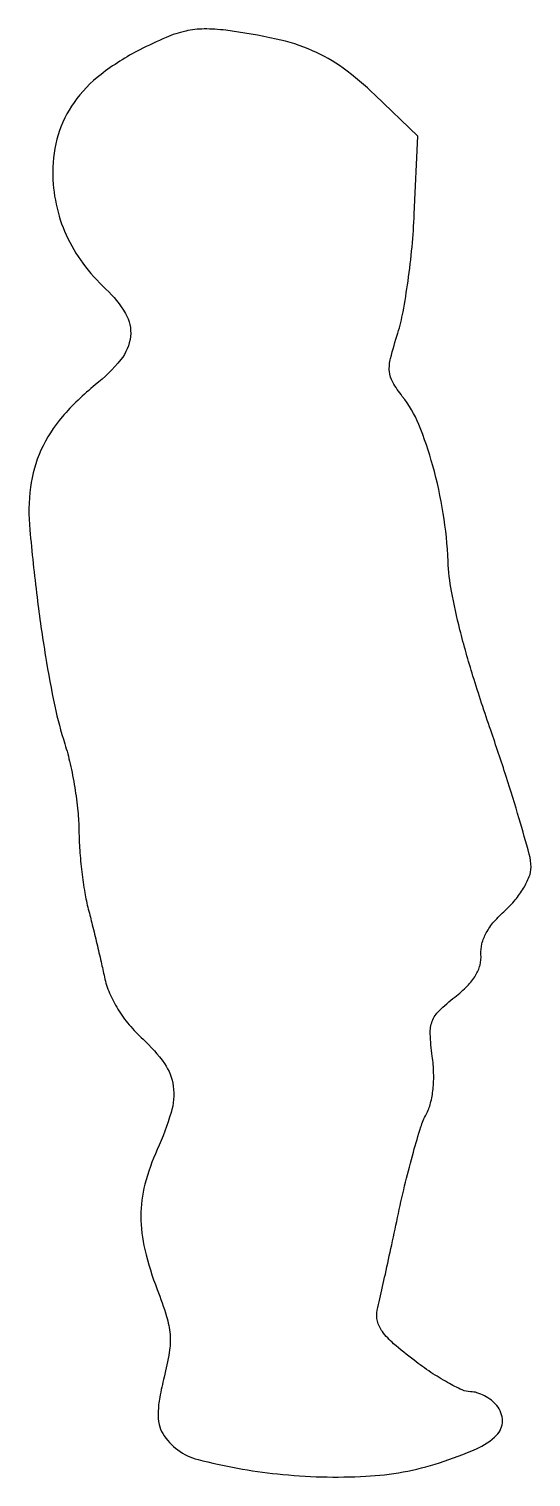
# Model space of a CAD drawing. Extents: x 0 to 58, y 0 to 167.
import ezdxf

# ---------------------------------------------------------------- set-up
doc = ezdxf.new("R2010")
doc.units = 0

msp = doc.modelspace()

# ---------------------------------------------------------------- linework, layer by layer
msp.add_lwpolyline([(13.00104, 164.32162, 0.045768), (8.553633, 161.498749, 0.073661), (5.445026, 158.27171, 0.082153), (3.62546, 154.55924, 0.073074), (3, 150.302457, 0.05198), (3.390042, 146.560772, 0.054505), (4.542863, 143.042445, 0.053159), (6.460653, 139.782465, 0.045377), (9.116893, 136.806371, -0.071609), (11.373296, 133.995367, -0.16241), (11.938426, 131.362092, -0.144365), (10.822792, 128.703778, -0.052573), (7.894235, 125.797123, 0.046072), (4.092719, 122.120672, 0.071524), (1.645323, 118.27908, 0.074588), (0.442971, 114.026341, 0.055042), (0.361354, 109.12781, 0.007026), (1.19612, 101.382653, 0.01016), (2.168632, 94.567185, 0.011576), (3.241735, 88.839448, 0.024918), (4.387683, 84.5, -0.022691), (4.999946, 82.222611, -0.014034), (5.52128, 79.5, -0.01407), (5.885682, 76.776072, -0.024484), (6.013032, 74.5, 0.016689), (6.102013, 72.293849, 0.011363), (6.343799, 69.79375, 0.011461), (6.687647, 67.389526, 0.022506), (7.090345, 65.5, -0.003426), (7.548511, 63.6916, -0.002099), (8.065094, 61.553676, -0.002104), (8.55871, 59.432863, -0.003748), (8.944516, 57.682727, 0.048297), (9.525475, 55.843783, 0.038389), (10.486095, 53.99525, 0.036186), (11.785421, 52.206951, 0.032149), (13.378028, 50.547857, -0.053848), (15.839414, 47.750733, -0.121899), (16.855989, 45.14095, -0.105118), (16.610716, 42.105387, -0.033985), (15.021962, 37.859204, 0.042477), (13.601269, 33.856642, 0.064009), (13.128169, 30.190262, 0.059722), (13.587595, 26.34181, 0.031893), (15.014153, 21.760727, -0.016469), (16.081086, 18.673185, -0.055317), (16.482895, 16.57553, -0.059976), (16.398895, 14.531419, -0.021815), (15.808971, 11.687057, 0.016765), (15.304439, 9.372205, 0.038882), (15.121193, 7.605417, 0.053105), (15.231346, 6.239801, 0.093091), (15.642388, 5.187057, 0.192108), (19.704124, 2.20493, 0.037222), (28.838696, 0.549224, 0.039331), (39.018704, 0.281636, 0.064829), (47.472191, 1.835797, 0.024175), (51.726654, 3.435416, 0.094312), (54.042076, 5.006063, 0.201443), (54.715769, 6.649095, 0.172759), (54.069567, 8.416177, 0.056413), (53.438676, 9.022284, 0.043392), (52.631942, 9.534752, 0.044516), (51.781208, 9.884673, 0.075456), (51.021358, 10, -0.109406), (50.071423, 10.210375, -0.018462), (48.405139, 11.062684, -0.019421), (46.490781, 12.232606, -0.016182), (44.549715, 13.617648, -0.015098), (42.199638, 15.527079, -0.05616), (40.907206, 16.925342, -0.095866), (40.333039, 18.136341, -0.122323), (40.323002, 19.367648, 0.004671), (40.622976, 20.672639, 0.000581), (41.245501, 23.517372, 0.000685), (41.976288, 26.897765, 0.000567), (42.745602, 30.5, -0.007506), (43.571779, 34.121658, -0.008557), (44.473563, 37.561208, -0.007874), (45.333455, 40.45043, -0.046831), (45.943897, 41.899856, 0.060991), (46.442937, 43.185059, 0.036203), (46.731329, 44.805099, 0.032795), (46.801699, 46.64494, 0.027226), (46.641633, 48.59792, -0.022059), (46.404533, 51.16488, -0.103898), (46.637687, 52.618326, -0.109669), (47.429846, 53.815426, -0.025931), (49.248549, 55.397416, 0.031145), (50.675093, 56.664637, 0.058554), (51.6252, 57.875705, 0.072598), (52.137146, 59.075468, 0.085443), (52.245473, 60.3047, -0.085325), (52.351609, 61.512332, -0.061145), (52.855374, 62.773457, -0.051724), (53.749564, 64.065105, -0.033535), (55.023173, 65.363064, 0.037595), (56.180892, 66.562219, 0.038081), (57.140536, 67.916314, 0.041016), (57.793216, 69.238884, 0.09439), (58, 70.324502, 0.066987), (57.798769, 71.819775, 0.004685), (56.638711, 75.901291, 0.006575), (55.140813, 80.753202, 0.004901), (53.365826, 86.066787, -0.007976), (51.323112, 92.309344, -0.013306), (49.828788, 97.632483, -0.015771), (48.858729, 102.063418, -0.034882), (48.464371, 105.5, 0.028678), (47.900312, 111.018578, 0.027875), (46.705886, 116.489937, 0.029423), (45.079554, 121.245803, 0.06966), (43.199701, 124.473251, -0.034995), (42.093444, 126.102274, -0.114473), (41.712758, 127.338882, -0.081301), (41.850994, 128.844457, -0.01235), (42.683948, 131.757551, 0.030637), (43.283267, 134.186088, 0.01077), (43.852534, 137.732676, 0.010646), (44.312466, 141.668733, 0.01227), (44.578667, 145.438793), (44.989719, 154.377586), (40.054954, 159.134067, 0.034041), (36.392839, 162.212046, 0.055536), (32.874955, 164.225944, 0.049085), (28.698362, 165.567893, 0.020825), (22.896843, 166.570623, 0.033915), (20.401672, 166.724772, 0.054396), (18.284877, 166.480716, 0.045642), (16.023998, 165.744775, 0.017045)], format="xyb", close=True)

doc.saveas('drawing.dxf')
